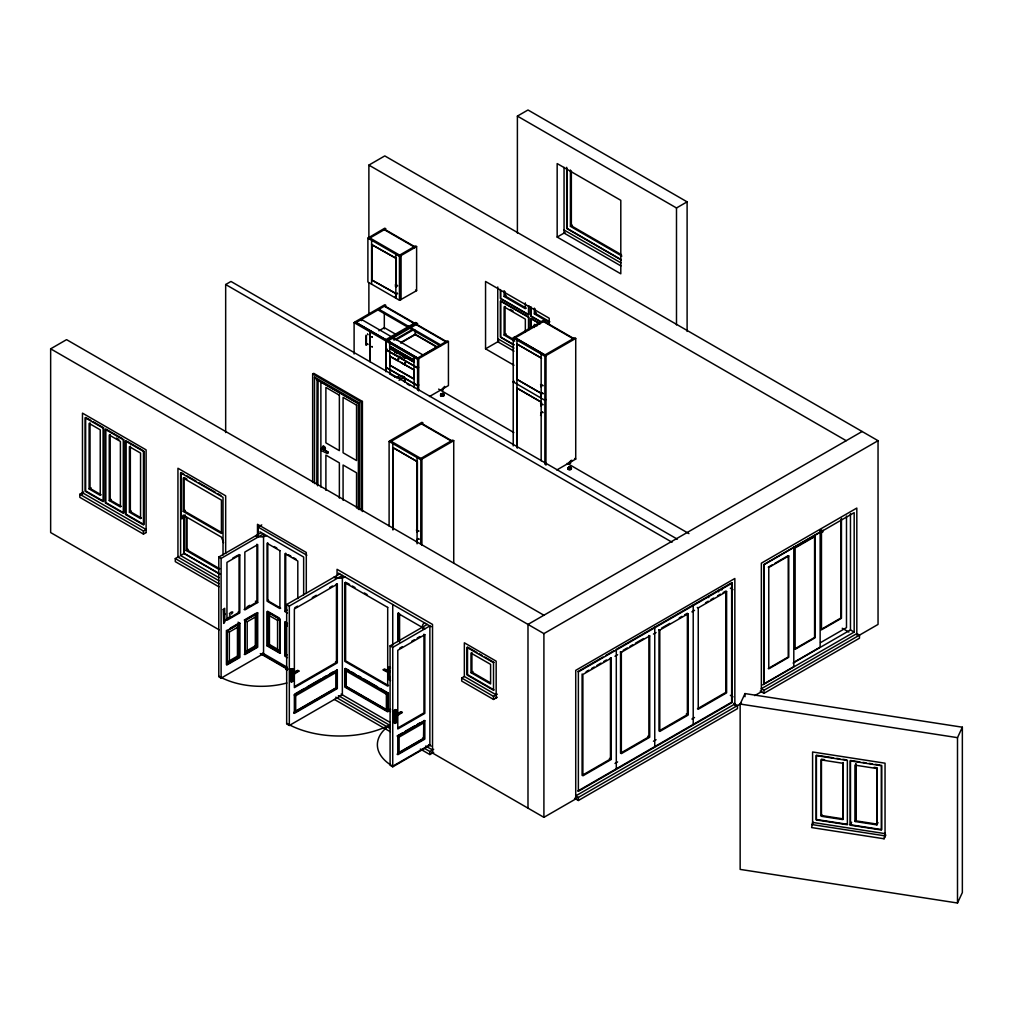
<?xml version="1.0" encoding="UTF-8"?>
<svg xmlns="http://www.w3.org/2000/svg" width="1013" height="1013" viewBox="0 0 1013 1013"><rect width="100%" height="100%" fill="white"/><g stroke="black" fill="none" stroke-linecap="round" stroke-linejoin="round"><path stroke-width="1.5" d="M224.759 620.956C223.088 622.818 224.924 617.132 224.759 620.171M336.316 687.992L336.316 670.479L294.099 694.855L295.682 695.766L295.682 711.075L294.099 712.367L336.316 687.992L336.316 670.479M399.109 752.418L423.51 738.338L423.827 721.003L397.514 736.185L399.109 737.109L399.109 752.418L397.514 753.71L423.827 738.515L423.827 721.003M389.524 676.178L389.549 677.026M570.446 467.55L568.8 467.55L570.446 467.55A1.57 0.912 0 0 0 568.052 468.209A1.57 0.912 0 0 0 570.167 469.133A1.57 0.912 0 0 0 570.737 467.639M390.246 677.228L389.131 676.456L390.081 678.254M226.418 630.365L226.418 664.655L239.321 657.209L237.46 656.133L237.46 627.351L238.524 624.287L227.216 630.82L227.216 663.274L238.524 656.753L238.524 624.287M256.39 646.433L255.327 645.825L255.327 617.044L256.39 613.979L245.07 620.513L245.07 652.967L256.39 646.433L256.39 613.979M390.271 710.949L390.448 711.67M441.086 394.247L442.668 393.335L443.593 393.867L443.251 395.323L441.997 395.513L441.086 394.247L443.251 394.589L443.593 393.867M441.25 394.627L441.415 393.525M568.711 467.753L568.711 467.018L570.876 467.36L570.547 468.816L569.293 469.006L568.369 468.475L568.622 467.196M570.547 468.816L570.876 467.36M740.148 704.035L744.998 693.576L962.35 727.207L962.35 892.554L957.5 903.014L740.148 869.395L740.148 704.035L957.5 737.654L962.35 727.207M885.818 835.016L884.07 838.777L811.628 827.57L812.793 821.999M843.196 762.536L843.196 818.871L821.454 815.516L821.847 814.68M850.274 825.19L850.274 760.877L881.424 765.701L881.424 830.002L850.274 825.19L851.629 822.252M877.98 822.581L876.903 824.873L855.175 821.518L856.238 819.213L856.238 764.435M884.07 838.777L885.235 833.205M183.859 474.122L181.124 472.539L181.124 518.162L181.973 518.656L183.239 515.098L221.429 537.156L223.556 542.664M366.01 335.164L366.01 345.319M395.766 721.079L395.868 719.027L395.754 721.357M443.137 389.524L441.25 389.574M328.123 453.242L328.123 452.279L321.881 448.202L328.073 452.229L321.906 448.253M227.216 663.274L229.331 660.831L237.46 656.133M245.07 652.967L247.197 650.523L255.327 645.825M396.02 285.033L395.146 285.033L396.02 284.906M396.02 296.556L395.146 296.556L396.02 296.416M390.524 709.822L389.562 710.987L389.207 710.341A1.583 0.912 -60 0 1 389.853 709.556L390.549 709.151M231.42 614.017C234.801 611.13 231.116 611.282 229.394 613.726M568.825 462.435C567.445 464.347 572.649 463.22 569.914 462.27M287.198 669.428L287.198 670.049M287.211 668.415L286.135 669.656L285.78 668.998A1.583 0.912 -60 0 1 286.426 668.225L287.122 667.808M219.175 629.858L50.65 532.559L50.65 348.827L66.567 339.646L543.905 615.233M368.884 238.903L368.884 165.106L384.788 155.913L878.043 440.693L878.043 624.426L764.005 690.258L761.459 688.789M225.671 432.564L225.671 284.526L230.977 281.462L677.342 539.169M517.39 233.066L517.39 116.102L527.988 109.986L687.105 201.853L687.105 331.441M368.884 237.371L400.705 255.745L400.705 299.835L399.641 299.228L399.641 255.124L415.545 245.944L416.609 246.552L416.609 290.655L399.565 300.317L367.896 282.032L367.896 238.118L384.788 228.178L385.852 228.799L369.935 237.979M396.172 258.366L371.606 244.551L396.172 258.366L396.172 284.476M367.896 238.118L399.565 256.403L416.609 246.552M394.817 292.922L371.606 279.892L396.172 293.694M354.107 354.006L354.107 322.641L355.17 322.02L418.648 358.678M356.145 322.501L385.852 305.344L384.788 304.736L355.082 321.881L418.736 358.627L418.648 390.929M146.011 532.623L143.466 534.092L79.824 497.345L79.824 494.281L83.636 492.077M89.106 488.924L100.236 495.357L100.236 429.829L89.106 423.396L89.106 488.924L91.094 487.772M370.923 331.112L369.859 331.732L369.859 361.527M371.075 331.213L370.024 331.821L370.024 361.616M378.887 330.795L384.307 327.668L396.463 334.683M312.662 482.454L312.662 373.936L313.713 373.328L362.401 401.439L362.401 511.527M570.42 170.007L570.42 226.342L572.408 225.203M557.163 237.067L620.804 273.814L620.804 200.321L557.163 163.574L557.163 237.067L565.115 232.471M385.852 339.646L415.545 322.501L417.673 323.717L387.966 340.875M358.691 507.741L358.691 403.579L317.436 379.761L317.17 484.075M109.252 500.561L120.395 506.994L120.395 441.453L109.252 435.033L109.252 500.561L111.24 499.409M416.609 323.109L385.776 340.912L385.776 370.707M393.968 340.14L412.532 329.415M396.083 339.824L413.329 329.871M389.954 346.332L414.203 360.324L414.203 362.16L389.638 348.358L414.203 362.16M386.991 348.966L385.928 349.764L417.597 368.048L418.648 367.25M400.743 342.584L415.178 334.252L436.565 346.598M400.743 342.951L415.976 334.163M398.046 360.679L389.638 356.196L414.203 370.011L413.886 379.103L389.638 365.111L414.203 378.913M129.411 512.198L140.554 518.631L140.554 453.09L129.411 446.67L129.411 512.198L131.399 511.046M504.119 290.655L504.119 296.467L506.107 295.315M517.39 116.102L676.494 207.969L687.105 201.853M389.638 343.154L389.954 373.683M417.673 358.02L447.379 340.875L448.43 341.482L448.43 385.573L429.537 396.488M422.814 355.259L438.73 346.079M354.107 322.641L417.597 359.286L448.43 341.482M398.274 378.28L402.338 375.924L404.466 377.153L404.466 381.876M358.425 509.476L358.425 403.731L359.488 403.123L314.511 377.153L314.511 483.606M312.662 373.936L361.35 402.047L362.401 401.439M399.033 380.293L404.466 377.153M79.824 494.281L143.466 531.027L146.011 529.558M183.239 511.426L221.429 533.471L221.429 500.093L183.239 478.047L183.239 511.426L185.24 510.286M183.239 516.086L185.189 514.959M534.358 308.104L534.358 313.916L536.346 312.776M181.973 518.656L184.885 516.972L184.037 516.478M525.342 331.644L525.342 319.133L504.119 306.876L504.119 335.05L506.107 333.897M418.648 384.915L417.597 385.535L385.928 367.25M414.203 387.675L413.886 357.146M418.648 385.105L417.597 385.712L385.928 367.428M549.211 324.477L549.211 318.209L485.556 281.462L485.556 348.827L498.827 341.178M513.224 445.935L513.224 337.949L543.905 320.045L544.969 320.652L515.262 337.81M517.25 344.192L541.486 358.184L517.25 344.192L517.25 379.533L541.486 393.525L517.25 379.533M186.164 516.782L186.164 550.477L188.152 549.325M218.935 586.844L175.287 561.645L175.287 558.581L179.111 556.378M223.025 555.061L223.025 497.345L180.593 472.843L180.593 555.529L184.303 553.377L219.897 573.928M389.106 525.975L389.106 441.44L390.17 440.832M391.157 441.301L422.978 422.928L421.915 422.32L390.094 440.693L421.915 459.066L421.915 545.285M544.969 354.955L574.662 337.81L575.726 338.418L575.726 459.066L556.821 469.981M513.224 337.949L544.88 356.221L575.726 338.418M258.024 534.927L258.024 527.039L261.747 524.899M513.224 382.04L514.287 381.243M218.783 557.049L221.113 558.404L263.545 533.902L263.545 653.638L221.113 678.128L218.783 676.785L218.783 557.049L261.215 532.559M517.25 388.283L541.486 402.275L517.25 388.283L517.25 448.202M232.623 558.226L237.764 555.263M417.381 531.015L417.381 461.687L393.145 447.695L393.145 529.634M453.735 562.962L453.735 440.693L420.775 459.725L389.106 441.44M545.944 399.527L544.88 400.325L513.224 381.85M227.95 617.867L230.521 616.373M247.134 606.787L249.704 605.305M226.19 619.817L239.055 612.396L239.055 554.516M244.095 609.484L256.947 602.064L256.947 544.184M257.707 602.494L244.842 609.927L244.842 552.047L257.707 544.627L257.707 602.494L255.377 601.152M267.799 542.841L267.799 600.709L268.622 600.24M230.293 628.123L239.321 622.919L239.321 657.209M244.272 620.045L255.884 613.346M227.216 630.82L229.331 632.049L237.46 627.351M245.07 620.513L247.197 621.729L255.327 617.044M286.666 604.52L289.325 606.053L342.356 575.422L342.356 694.855L289.325 725.473L286.666 723.94L286.666 604.52L339.71 573.89M297.809 598.569L297.809 561.037L284.944 553.605L284.944 611.485L287.274 610.143M294.834 607.686L297.531 606.129M312.295 597.607L316.322 595.277M329.744 587.527L332.429 585.983M279.677 651.625L277.562 649.168L277.562 620.387L279.677 619.158L268.369 612.637L268.369 645.091L279.677 651.625L279.677 619.158M244.272 654.347L257.175 646.902L257.175 612.599M267.039 645.851L267.039 611.561L279.943 619.006L279.943 653.309L267.039 645.851L269.433 644.483L269.433 615.689L268.369 612.637M287.287 654.791L285.438 655.867L285.438 621.564M290.706 669.061L292.985 668.669L292.985 681.23L291.491 682.078L290.706 681.622L290.706 669.061L292.985 668.669M294.834 686.383L336.455 662.35L336.455 583.653M295.062 693.867L304.457 688.435M307.154 686.89L320.577 679.128M323.261 677.583L325.945 676.038M329.972 673.708L332.657 672.163M295.682 695.766L335.999 672.493M390.094 645.851L392.74 647.383L429.867 625.945L429.867 745.378L392.74 766.816L390.094 765.284L390.094 645.851L427.22 624.426M399.629 648.231L402.326 646.674M411.797 641.204L414.507 639.646M417.204 638.089L419.914 636.519M295.682 711.075L335.999 687.802M293.719 713.013L336.683 688.207L336.683 669.834M345.75 686.459L345.75 668.947L387.966 693.323L387.966 710.835L345.75 686.459L345.75 668.947M390.575 680.546L389.081 679.698L389.081 667.136L389.878 666.681M389.081 679.698L389.878 679.229M387.966 710.835L386.384 709.543L386.384 694.234L387.966 693.323M862.126 431.5L527.988 624.413L527.988 808.146M394.12 710.404L396.4 710.012L396.4 722.56L394.918 723.421L394.12 722.965L394.12 710.404L396.4 710.012M497.332 697.235L493.521 699.439L461.7 681.065L461.7 678.014L464.245 676.532M470.982 672.645L490.596 683.978L490.596 664.376L470.982 653.056L470.982 672.645L472.97 671.505M50.65 348.827L543.905 633.606L878.043 440.693M398.274 727.714L423.966 712.873L423.966 634.176M397.147 735.97L402.554 732.855M405.263 731.285L414.735 725.827M417.432 724.257L420.142 722.7M399.109 737.109L423.51 723.016M461.7 678.014L493.521 696.374L497.332 694.171M397.147 754.343L424.194 738.73L424.194 720.357M429.867 744.758L392.74 766.195A52.499 30.314 0 0 1 389.283 725.536M424.422 748.354L429.867 751.494L433.691 749.291M420.319 749.05L429.867 754.558L433.691 752.355M577.853 671.581L603.039 657.032M605.698 655.5L613.65 650.903M675.114 615.423L616.297 649.371L616.297 768.804M675.962 614.929L731.652 582.779L731.652 702.199L577.853 791.001M819.036 532.635L763.751 564.558L763.751 683.978L793.799 666.63L793.799 547.21M820.391 531.85L823.037 530.318M797.256 546.121L799.928 544.589M802.587 543.044L814.579 536.13L814.579 637.481L794.597 649.016M586.147 671.682L588.844 670.125M591.554 668.567L594.251 667.01M596.948 665.44L601.013 663.11M603.71 661.54L606.407 659.982M623.248 650.27L627.3 647.927M629.997 646.37L632.707 644.8M635.404 643.242L643.508 638.57M661.692 628.06L669.808 623.388M679.267 617.93L681.964 616.36M684.674 614.802L687.371 613.245L687.371 714.596L658.994 730.981L658.994 629.63M705.555 602.748L708.252 601.19M710.961 599.62L713.659 598.063M717.711 595.72L720.42 594.162M723.117 592.605L725.827 591.048L725.827 692.398L697.451 708.783M768.259 567.153L772.248 564.849M774.907 563.317L788.228 555.631L788.228 656.981L768.259 668.517M614.98 656.272L617.626 654.74M653.423 634.062L656.082 632.53M691.879 611.865L694.525 610.333M820.935 629.529L840.917 617.993L840.917 519.758M610.459 657.64L610.459 759.003L582.095 775.388L582.095 674.025M648.915 635.442L648.915 736.806L620.538 753.178L620.538 651.828M820.53 642.622L846.488 627.642L846.488 516.073M614.98 763.447L617.626 761.915M653.423 741.237L656.082 739.705M691.879 719.04L694.525 717.508M794.179 662.122L820.137 647.13L820.137 530.85M793.09 663.059L850.464 629.934L854.174 632.074L854.174 512.654L764.005 564.71L764.005 684.13M762.688 684.902L854.174 632.074M575.726 795.901L734.843 704.035M761.358 688.726L856.821 633.606M431.551 752.469L543.905 817.339L576.764 798.358M575.827 795.965L578.372 797.434L741.465 703.275M754.723 695.614L761.637 691.626M574.561 798.295L578.372 800.498L737.489 708.631L737.489 705.567L733.678 703.364M760.193 691.119L764.005 693.323L859.48 638.203L859.48 635.138L856.935 633.669M229.508 615.233L230.192 614.866M287.198 670.264L286.844 669.618A1.583 0.912 -60 0 1 287.261 669.036M569.407 462.435L569.407 463.359M292.073 679.862L292.934 677.988L291.82 678.761M441.415 394.26L443.593 394.601M568.369 467.74L570.547 468.082M569.623 463.372L570.42 463.017L569.838 462.435M442.048 390.03L443.314 389.726L443.137 388.941M256.454 536.649L255.909 535.624L257.733 535.864M334.948 577.992L334.404 576.954L336.227 577.207M833.547 757.838L816.415 755.192L816.415 819.504L847.564 824.316M836.662 758.332L839.777 758.813M842.892 759.294L846.007 759.775M859.809 761.903L850.464 760.459L850.464 824.772L881.614 829.584L881.614 765.284M862.924 762.384L866.039 762.865M869.154 763.359L872.269 763.84M875.384 764.321L880.056 765.043M824.569 759.649L821.454 759.168L821.454 815.516M874.143 767.322L877.245 767.803L877.245 824.139L855.516 820.783L855.516 764.435M812.591 822.417L885.045 833.623M811.628 824.506L884.07 835.712M422.776 628.693L424.574 629.01A7.496 4.331 0 0 1 424.574 622.894M389.359 676.304L389.726 678.216M396.539 377.393L396.539 377.925M416.913 541.537L416.368 541.854M321.184 450.468L327.351 453.533M621.438 254.732L571.345 225.81L571.345 171.032M570.42 226.342L621.868 256.048M621.248 259.67L566.976 228.33L566.976 168.74M620.982 259.822L566.71 228.495L566.71 167.322M564.051 230.014L620.931 262.861M620.931 265.925L564.051 233.079L564.051 167.411M368.884 165.106L846.222 440.693M526.266 308.18L505.056 295.935L505.056 291.567M549.869 321.805L535.282 313.384L535.282 309.028M504.119 296.467L525.342 308.712L525.342 302.9M534.358 313.916L548.945 322.337M384.788 229.407L414.494 246.552M543.905 321.273L573.599 338.418M384.307 229.685L414.013 246.83L414.013 248.058M543.424 321.552L573.13 338.697M541.613 322.096L530.913 315.917L530.913 306.863M541.347 322.248L530.647 316.069L530.647 307.015M538.941 322.995L530.913 318.361L530.913 327.794M540.018 323.919L530.647 318.513L530.647 327.946M510.362 309.408L513.009 310.94M537.004 325.869L534.358 324.337L534.358 327.465M514.199 337.19L546.02 355.563L545.944 465.17M514.287 337.329L545.944 355.614M514.338 339.874L505.056 334.518L505.056 306.344M504.119 335.05L514.731 341.178M514.06 344.775L500.675 337.038L500.675 300.912L528.786 317.132L528.786 329.706M513.794 344.926L500.409 337.19L500.409 301.064L528.52 317.284L528.52 329.858M415.545 290.035L416.609 290.655M497.763 338.722L514.009 348.105M514.009 351.169L497.763 341.786L497.763 286.97M820.391 530.318L823.037 531.85M485.556 348.827L513.996 365.25M384.788 305.964L414.494 323.109M416.609 324.337L446.315 341.482M384.307 306.243L414.013 323.388M416.14 324.603L445.834 341.761M436.565 346.965L415.178 334.619L415.178 330.263M391.157 336.582L361.451 319.437L361.451 320.665M422.978 354.955L393.272 337.81L393.272 339.026M391.309 347.117L414.203 360.324M398.869 356.006L401.503 357.526M574.662 458.458L575.726 459.066M385.928 349.586L417.597 367.858M400.73 362.236L414.203 370.011M438.629 389.106L513.857 432.538M567.204 463.334L688.929 533.61M570.648 467.955L570.876 468.095A1.798 1.038 0 0 1 570.788 469.513A1.798 1.038 0 0 1 568.154 469.31A1.798 1.038 0 0 1 568.724 467.816M842.246 628.25L848.869 632.074M389.638 373.86L393.677 376.19M407.15 383.965L409.834 385.522M225.671 284.526L672.05 542.234M730.335 588.135L732.981 589.667M453.735 440.693L452.672 440.085L420.851 458.458L420.775 544.247M421.915 423.548L451.621 440.693M421.433 423.827L451.14 440.972M358.425 403.731L317.17 379.913L314.511 377.153M394.488 448.468L417.381 461.687M730.335 695.311L732.981 696.843M686.308 713.988L687.371 714.596M647.851 736.185L648.915 736.806M86.941 418.166L90.803 420.395M93.386 421.889L103.693 427.828L103.693 501.321L85.649 490.912L85.649 417.419M122.56 438.73L105.808 429.056L105.808 502.549L123.839 512.958L123.839 439.465M127.258 441.44L142.706 450.354M186.595 475.705L196.18 481.226M198.915 482.808L215.338 492.293M218.074 493.875L220.821 495.458M116.368 438.059L118.85 439.49M186.899 479.086L184.176 477.516L184.176 510.894L222.366 532.939M476.806 652.435L467.525 647.079L467.525 674.645L494.053 689.954M479.466 653.967L482.112 655.5M484.771 657.032L494.053 662.388M338.38 573.13L431.196 626.718M258.024 527.039L306.825 555.213M259.885 531.787L303.647 557.049L303.647 594.859M346.953 582.906L349.637 584.45M352.321 585.995L355.006 587.553M364.401 592.972L367.086 594.53M422.13 627.3L397.78 613.245L397.78 641.571M274.232 546.551L276.802 548.033M288.274 554.655L290.845 556.137M293.415 557.631L295.999 559.113M490.216 682.686L471.906 672.113L471.906 652.511M609.408 758.395L610.459 759.003M496.167 694.855L464.347 676.481L464.347 642.799L496.167 661.16L496.167 697.906M101.173 494.813L90.03 488.393L90.03 422.852M121.319 506.449L110.189 500.017L110.189 434.488M141.478 518.086L130.335 511.654L130.335 446.125M219.821 568.837L187.088 549.932L187.088 517.782M389.081 667.136L390.575 667.998M186.164 550.477L218.897 569.369M82.471 492.749L146.113 529.495M267.799 600.709L280.664 608.142M284.944 611.485L287.515 612.966M219.631 574.08L184.037 553.529L184.037 515.997M180.593 555.529L218.922 577.651M218.859 580.677L177.946 557.049L177.946 468.247L225.671 495.813L225.671 553.453M279.183 617.955L267.571 611.257L267.571 645.547L280.474 653.005M175.287 558.581L218.935 583.779M287.489 623.362L284.906 621.868L284.906 656.171L287.489 657.652M269.433 615.689L277.562 620.387M388.574 685.624L345.61 660.818L345.61 582.12M335.531 661.818L336.455 662.35M346.725 669.074L349.409 670.631M352.093 672.176L354.778 673.734M358.805 676.051L361.489 677.608M364.174 679.153L377.608 686.903M380.293 688.46L388.346 693.107L388.346 711.481L345.382 686.675L345.382 668.301M346.066 670.961L386.384 694.234M238.232 611.928L239.055 612.396M238.042 622.185L239.321 622.919M346.066 686.282L386.384 709.543M269.433 644.483L277.562 649.168M396.4 722.56L395.614 722.104L395.614 709.543M422.814 737.933L424.194 738.73M341.064 694.108L390.258 722.497M428.55 744.606L431.196 746.138M338.418 695.64L390.246 725.561M425.701 746.037L432.526 749.975M262.582 653.081L287.211 667.301M262.088 654.018L287.844 668.897M260.278 653.588L287.679 669.416M335.772 697.172L390.322 728.664M334.404 699.439L390.322 731.728M292.187 680.761L292.985 681.23M292.086 678.913L292.251 679.938M321.64 449.531L321.564 448.366L322.501 449.202M424.143 627.959L424.574 629.01M287.287 626.009L286.236 622.944L286.236 655.398M957.5 737.654L957.5 903.014M885.045 836.687L885.045 763.194L812.591 751.988L812.591 823.911M876.903 824.873L876.903 768.538L855.175 765.17L855.175 821.518M856.821 635.1L856.821 508.057L761.358 563.177L761.358 691.79M855.896 763.599L855.896 819.948M850.464 513.654L850.464 629.934M841.448 518.504L841.448 618.297L821.467 629.833L821.467 530.04M821.72 531.091L821.72 532.623M764.005 690.258L764.005 693.323M744.998 693.576L744.998 696.729M734.843 705.529L734.843 578.486L575.726 670.353L575.726 798.966M721.788 588.477L721.788 589.997M718.61 590.313L718.61 591.845M708.695 596.037L708.695 597.569M693.209 604.976L693.209 724.396M676.494 207.969L676.494 324.932M654.753 627.174L654.753 746.606M578.372 797.434L578.372 800.498M569.964 466.828L569.964 467.563M569.293 468.272L569.293 469.006M544.88 356.221L544.88 464.22M543.905 633.606L543.905 817.339M541.17 354.081L541.17 460.801M528.786 305.647L528.786 314.688L500.675 298.455L500.675 290.921M528.52 305.799L528.52 314.84L500.409 298.607L500.409 289.566M516.934 340.089L516.934 446.809M493.521 696.374L493.521 699.439M443.251 394.589L443.251 395.323M442.668 393.335L442.668 394.07M441.997 394.779L441.997 395.513M432.526 753.026L432.526 624.426L337.05 569.306L337.05 575.574M429.867 751.494L429.867 754.558M417.597 359.286L417.597 390.081M417.065 457.585L417.065 543.816M400.616 255.783L400.616 299.696M399.565 256.403L399.565 300.317M399.578 613.789L399.578 642.115M398.641 612.751L398.641 641.077M395.842 254.25L395.842 298.164M394.918 710.86L394.918 723.421M392.829 443.593L392.829 529.812M392.74 604.52L392.74 645.37M392.74 647.383L392.74 766.816M389.954 356.006L389.954 364.921M385.928 341.001L385.928 371.809M384.307 312.536L384.307 328.896M371.923 244.361L371.923 279.702M371.606 240.258L371.606 284.172M368.884 282.88L368.884 314.283M366.402 336.025L366.402 344.711M361.35 402.047L361.35 510.565M359.488 403.123L359.488 509.577M356.551 508.02L356.551 472.805L343.078 465.018L343.078 500.232M339.368 498.092L339.368 462.878L325.895 455.103L325.895 490.317M320.88 381.534L320.88 487M317.702 380.217L317.702 485.696M317.436 379.761L317.436 485.493M306.293 593.453L306.293 552.465L257.492 524.291L257.492 535.32M291.491 669.53L291.491 682.078M289.325 606.053L289.325 725.473M285.704 553.174L285.704 611.042M247.197 621.729L247.197 650.523M229.331 632.049L229.331 660.831M221.113 558.404L221.113 678.128M184.303 517.504L184.303 553.377M146.113 532.559L146.113 449.873L82.471 413.139L82.471 494.255M143.998 451.102L143.998 524.595L125.967 514.186L125.967 440.693M143.466 531.027L143.466 534.092M570.901 467.727A1.798 1.038 0 0 1 570.788 469.26A1.798 1.038 0 0 1 568.154 469.07A1.798 1.038 0 0 1 568.724 467.563M569.154 467.462A1.798 1.038 0 0 1 570.091 467.462M571.876 460.257A2.254 1.304 0 0 1 569.623 461.561M571.218 460.446A2.254 1.304 0 0 1 570.75 460.649M442.922 388.03A2.254 1.304 0 0 0 444.504 386.434A2.254 1.304 0 0 1 444.289 386.687M390.081 724.789A75.013 43.306 0 0 1 286.666 723.333M345.015 576.954A7.496 4.331 0 0 1 334.404 576.954M322.729 447.126A1.874 1.076 60 0 1 323.831 446.252A1.874 1.076 60 0 1 325.312 448.088A1.874 1.076 60 0 1 324.73 449.595M697.299 607.471A7.496 4.331 0 0 1 698.514 608.041M658.982 629.731A7.496 4.331 0 0 1 660.058 630.238M620.399 651.878A7.496 4.331 0 0 1 621.602 652.435M286.869 682.99A60.008 34.645 0 0 1 218.783 676.178M266.52 535.624A7.496 4.331 0 0 1 255.909 535.624M323.274 447.632L324.198 448.67L323.274 447.632M223.253 609.471L223.721 623.4L224.823 621.906L224.696 608.307L223.253 609.471M291.985 672.721L292.01 672.632M292.782 673.176L292.782 673.176M395.412 714.051L395.437 713.962M396.197 714.52L396.222 714.431M223.86 614.385C224.861 616.512 225.443 611.523 223.86 614.385M297.873 670.429L293.036 673.632L292.681 672.987A1.583 0.912 -60 0 1 293.314 672.201L297.873 670.429M298.936 671.037L294.099 674.24L293.745 673.594A1.583 0.912 -60 0 1 294.378 672.809L298.936 671.037M401.3 711.772L396.463 714.975L396.108 714.317A1.583 0.912 -60 0 1 396.741 713.545L401.3 711.772M402.351 712.38L397.514 715.583L397.159 714.937A1.583 0.912 -60 0 1 397.805 714.152L402.351 712.38M388.777 671.353L389.22 671.898L388.777 671.353M389.574 670.897L390.018 671.442L389.574 670.897M388.422 672.442C386.092 671.72 377.824 667.301 387.688 671.277A1.583 0.912 60 0 1 388.321 672.062L388.422 672.442M389.486 671.834C387.156 671.113 378.887 666.693 388.751 670.669A1.583 0.912 60 0 1 389.385 671.454L389.486 671.834M394.639 352.6L395.197 352.283L394.639 352.6M394.639 359.222L395.197 358.893L394.639 359.222M394.639 376.887L395.197 376.57L394.639 376.887M404.618 358.361L405.162 358.045L404.618 358.361M404.618 364.971L405.162 364.655L404.618 364.971M441.541 393.93L441.516 394.057A1.798 1.038 0 0 0 441.44 395.88A1.798 1.038 0 0 0 444.137 394.981A1.798 1.038 0 0 0 441.44 394.082L443.162 394.057L441.541 393.93M367.504 334.201L367.871 334.822L367.605 334.138M367.504 344.002L367.871 344.623L367.605 343.939M371.91 336.747L372.278 337.367L372.012 336.683M371.91 346.535L372.278 347.168L372.012 346.484M395.513 286.426L395.969 286.996L395.513 286.426M397.21 285.451L397.577 286.071L397.311 285.387M395.513 294.264L395.868 294.897L395.614 294.213M397.21 293.289L397.577 293.922L397.311 293.238M396.438 353.17L396.805 353.79L396.539 353.119M398.134 352.195L398.59 352.765L398.134 352.195M396.438 359.78L396.805 360.413L396.539 359.729M398.134 358.805L398.59 359.374L398.134 358.805M403.225 357.083L403.592 357.716L403.326 357.032M398.134 376.469L398.59 377.039L398.134 376.469M404.921 356.107L405.39 356.677L404.921 356.107M403.225 363.705L403.693 364.275L403.225 363.705M404.921 362.717L405.39 363.3L404.921 362.717M404.921 380.394L405.39 380.964L404.921 380.394M416.723 531.736L417.09 532.369L416.824 531.686M418.42 530.761L418.787 531.382L418.521 530.698M416.723 539.574L417.09 540.208L416.824 539.524M418.42 538.599L418.888 539.169L418.42 538.599M540.841 386.257L541.297 386.827L540.841 386.257M542.537 385.269L542.892 385.902L542.626 385.219M540.841 394.095L541.297 394.665L540.841 394.095M542.537 393.107L542.993 393.69L542.537 393.107M540.841 405.301L541.297 405.871L540.841 405.301M542.537 404.326L542.892 404.947L542.626 404.263M540.841 413.139L541.297 413.709L540.841 413.139M542.537 412.164L542.892 412.785L542.626 412.101M540.587 384.611L541.347 384.864L540.587 384.611M540.587 396.121L541.347 396.374L540.587 396.121M540.587 403.655L541.347 403.908L540.587 403.655M416.482 530.09L417.229 530.343L416.482 530.09M540.587 415.165L541.347 415.419L540.587 415.165M239.815 554.959L226.95 562.38L226.95 620.26L239.815 612.827L239.815 554.959M239.853 623.223L226.95 630.668L226.95 664.959L239.853 657.513L239.853 623.223M257.707 612.903L244.804 620.361L244.804 654.651L257.707 647.206L257.707 612.903M337.316 584.159L294.365 608.952L294.365 687.65L337.316 662.857L337.316 584.159M337.316 670.201L294.365 695.007L294.365 713.38L337.316 688.574L337.316 670.201M424.827 634.682L397.78 650.295L397.78 728.993L424.827 713.38L424.827 634.682M424.827 720.724L397.78 736.337L397.78 754.71L424.827 739.097L424.827 720.724M732.184 583.083L578.372 671.885L578.372 791.305L732.184 702.503L732.184 583.083M815.098 536.434L795.129 547.97L795.129 649.333L815.098 637.797L815.098 536.434M611.257 658.108L582.88 674.481L582.88 775.844L611.257 759.459L611.257 658.108M649.713 635.898L621.336 652.283L621.336 753.647L649.713 737.261L649.713 635.898M688.169 613.701L659.792 630.086L659.792 731.437L688.169 715.064L688.169 613.701M726.612 591.503L698.248 607.889L698.248 709.239L726.612 692.854L726.612 591.503M788.76 555.934L768.778 567.47L768.778 668.821L788.76 657.285L788.76 555.934M847.375 760.434L816.212 755.609L816.212 819.922L847.375 824.734L847.375 760.434M842.854 763.27L821.125 759.902L821.125 816.25L842.854 819.606L842.854 763.27M408.708 326.452L379.014 309.294L379.014 310.522L408.708 327.668L408.708 326.452M440.528 344.825L410.835 327.668L410.835 328.896L440.528 346.041L440.528 344.825M339.368 395.209L325.895 387.422L325.895 442.858L339.368 450.633L339.368 395.209M356.551 405.124L343.078 397.349L343.078 452.773L356.551 460.548L356.551 405.124M103.161 428.144L85.13 417.723L85.13 491.216L103.161 501.625L103.161 428.144M123.307 439.769L105.276 429.36L105.276 502.853L123.307 513.262L123.307 439.769M143.466 451.405L125.435 440.997L125.435 514.49L143.466 524.899L143.466 451.405M493.521 662.692L466.993 647.383L466.993 674.949L493.521 690.258L493.521 662.692M387.7 607.42L344.749 582.627L344.749 661.324L387.7 686.118L387.7 607.42M279.905 550.705L267.039 543.272L267.039 601.152L279.905 608.572L279.905 550.705M387.7 693.474L344.749 668.669L344.749 687.042L387.7 711.848L387.7 693.474M441.06 395.956A1.798 1.038 0 0 0 444.074 395.488A1.798 1.038 0 0 0 441.871 394.222A1.798 1.038 0 0 0 441.06 395.956M441.225 395.437A1.57 0.912 0 0 0 443.859 395.032A1.57 0.912 0 0 0 441.921 393.918A1.57 0.912 0 0 0 441.225 395.437M322.489 447.556A1.874 1.076 60 0 0 324.654 449.709A1.874 1.076 60 0 0 324.249 446.872A1.874 1.076 60 0 0 322.489 447.556"/></g></svg>
